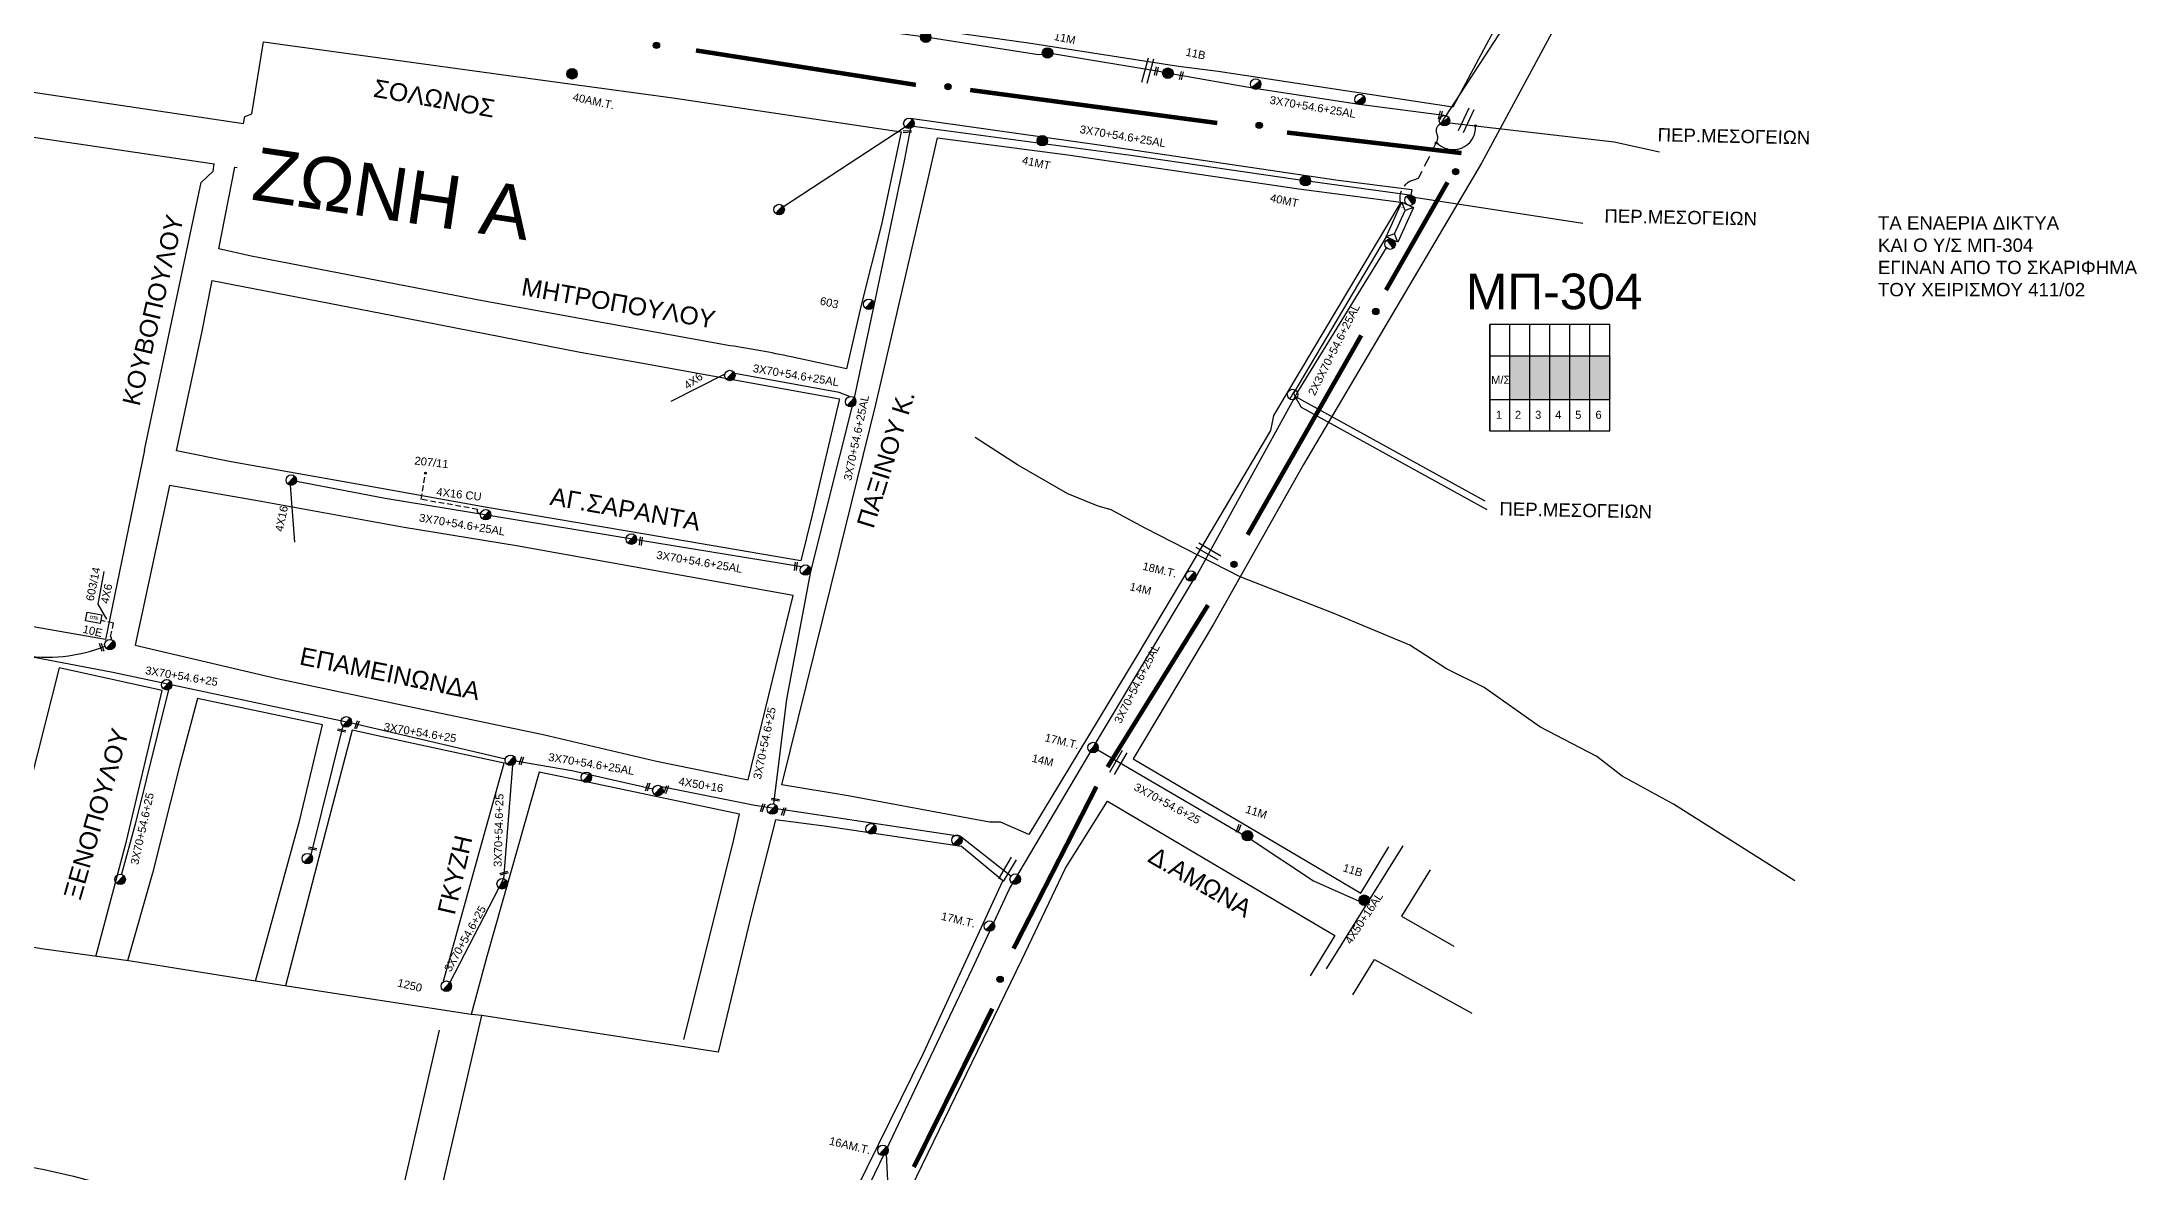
# Model space of a CAD drawing. Header units: millimetres. Extents: x 408 to 3042, y 742 to 1820.
# Drawn here: x 2168.8 to 2637.3, y 1025.7 to 1280 of the extents above; entities that cross this region are included whole.
import ezdxf
from ezdxf.enums import TextEntityAlignment as Align

# ---------------------------------------------------------------- set-up
doc = ezdxf.new("R2010")
doc.units = ezdxf.units.MM
doc.linetypes.add('DASHED', pattern=[19.05, 12.7, -6.35])
for name, color, linetype in [('Pillar OTE', 7, 'Continuous'), ('Άγνωστα', 7, 'Continuous'), ('Ασφαλειοκιβώτια Χ.Τ 6 αναχωρήσεων', 7, 'Continuous'), ('Ασφαλειοκιβώτια Χ.Τ 9 αναχωρήσεων', 7, 'Continuous'), ('Γυμνά εναέρια ΧΤ και ΦΟΠ (3Φ)   4x50+16AL', 7, 'Continuous'), ('Εναέρια παροχή ΧΤ 4x16', 7, 'SYN_LINE'), ('Επιγραφές - Σχήματα', 7, 'Continuous'), ('Καλώδια ΧΤ   3x150AL+50XLPE', 7, 'DASHED'), ('Μηχανική τομή', 7, 'Continuous'), ('Στύλος Ξύλινος', 7, 'Continuous'), ('Στύλος Ξύλινος @ 1', 7, 'Continuous'), ('Στύλος ΦΜ', 7, 'Continuous'), ('Στύλος ΦΜ @ 1', 7, 'Continuous'), ('Συνδέσεις', 7, 'Continuous'), ('Συνεστραμμένα ΧΤ   3x70+54.6+25 AL', 7, 'SYN_LINE'), ('Τομή', 7, 'Continuous'), ('Υποσταθμός εναέριος 2 στύλων', 7, 'Continuous'), ('Υποσταθμός πόλεως', 7, 'Continuous'), ('Υπόβαθρο ΔΕΗ', 7, 'Continuous'), ('Υπόγεια καλώδια Παροχών ΧΤ   4x16CU', 7, 'DASHED'), ('Υπόγεια καλώδια Παροχών ΧΤ   4x6', 7, 'DASHED')]:
    doc.layers.add(name, color=color, linetype=linetype)
doc.styles.add('Annotative', font='arial.ttf')
doc.styles.add('arial', font='arial.ttf')
doc.styles.get("Standard").update_dxf_attribs({"font": 'arial.ttf'})
doc.linetypes.add('SYN_LINE', pattern='A,0.5,-0.0001,["/\\/\\/\\/",Standard,S=0.1,R=0,X=0,Y=-0.05],-0.25', length=0.7501)
doc.dimstyles.new('ISO-25', dxfattribs={"dimtxt": 2.5, "dimasz": 2.5, "dimexe": 1.25, "dimexo": 0.625, "dimtad": 1, "dimtxsty": 'Standard', "dimcen": 2.5, "dimadec": 0, "dimazin": 0, "dimtfac": 1, "dimtmove": 0, "dimatfit": 3, "dimfxl": 1, "dimarcsym": 0})

# ---------------------------------------------------------------- blocks, each defined once
blk = doc.blocks.new('ΤΟΜΗ')
at = {"layer": 'Τομή', "ltscale": 40}
for p, q in [((-5.68, 0), (5.68, 0)), ((5.68, -2.33), (-5.68, -2.33))]:
    blk.add_line(p, q, dxfattribs=at)
blk = doc.blocks.new('ΜΗΧΑΝΙΚΗ ΤΟΜΗ')
at = {"layer": 'Μηχανική τομή', "ltscale": 40}
for p, q in [((-1.89, 0.78), (1.89, 0.78)), ((1.89, 0), (-1.89, 0))]:
    blk.add_line(p, q, dxfattribs=at)
blk = doc.blocks.new('ΥΠΑΡΧΩΝ ΤΣΙΜΕΝΤΕΝΙΟΣ ΣΤΥΛΟΣ')
at = {"layer": 'Στύλος ΦΜ'}
blk.add_hatch(color=7, dxfattribs=at).paths.add_polyline_path([(-1.3, -2.3, 0.574793), (2.6, 0, 0.268822), (1.3, 2.3)])
at = {"layer": 'Στύλος ΦΜ', "color": 7}
blk.add_line((-1.3, -2.3), (1.3, 2.3), dxfattribs=at)
blk.add_circle((0, 0), 2.62, dxfattribs=at)
at = {"layer": 'Στύλος ΦΜ', "flags": 4}
for tag, p in [('ΑΡΙΘΜΟΣ', (-4.7, 8.1)), ('ΤΥΠΟΣ', (-4.9, 3))]:
    blk.add_attdef(tag, p, '', height=4, dxfattribs=at)
blk = doc.blocks.new('ΥΠΑΡΧΩΝ ΞΥΛΙΝΟΣ ΣΤΥΛΟΣ')
at = {"layer": 'Στύλος Ξύλινος'}
h = blk.add_hatch(color=7, dxfattribs=at)
h.paths.add_polyline_path([(-2.6, 0, 0.270008), (-1.3, -2.3), (1.3, 2.3, 0.576266)])
h.paths.add_polyline_path([(-1.3, -2.3, 0.574793), (2.6, 0, 0.268822), (1.3, 2.3)])
at = {"layer": 'Στύλος Ξύλινος', "color": 7}
blk.add_line((-1.3, -2.3), (1.3, 2.3), dxfattribs=at)
blk.add_circle((0, 0), 2.62, dxfattribs=at)
at = {"layer": 'Στύλος Ξύλινος', "flags": 4}
for tag, p in [('ΑΡΙΘΜΟΣ', (-4.9, 8.6)), ('ΤΥΠΟΣ', (-4.8, 3.4))]:
    blk.add_attdef(tag, p, '', height=4, dxfattribs=at)
blk = doc.blocks.new('ΥΠΟΣΤΑΘΜΟΣ ΕΝΑΕΡΙΟΣ ΕΠΙ 2 ΣΤΥΛΩΝ')
at = {"layer": 'Υποσταθμός εναέριος 2 στύλων', "linetype": 'Continuous'}
for points in [[(-11.97, -2.11, 0.574793), (-8.45, -0.07, 0.268822), (-9.64, 1.98)], [(9.68, -2.15, 0.574793), (13.19, -0.1, 0.268822), (12.01, 1.95)]]:
    blk.add_hatch(color=256, dxfattribs=at).paths.add_polyline_path(points)
for p, q in [((-11.97, -2.11), (-9.64, 1.98)), ((9.68, -2.15), (12.01, 1.95))]:
    blk.add_line(p, q, dxfattribs=at)
for centre in [(-10.81, -0.07), (10.84, -0.1)]:
    blk.add_circle(centre, 2.36, dxfattribs=at)
at = {"layer": 'Υποσταθμός πόλεως', "linetype": 'Continuous', "ltscale": 40}
blk.add_lwpolyline([(-8.57, 2.82), (8.57, 2.82), (8.57, -2.82), (-8.57, -2.82)], close=True, dxfattribs=at)
for points in [[(-5.75, 0), (-8.57, 2.82)], [(-8.57, -2.82), (-5.75, 0)], [(-5.75, 0), (5.75, 0)], [(5.75, 0), (8.57, 2.82)], [(8.57, -2.82), (5.75, 0)]]:
    blk.add_lwpolyline(points, dxfattribs=at)
at = {"layer": 'Υποσταθμός εναέριος 2 στύλων', "ltscale": 40, "flags": 1}
for tag, p in [('ΜΕΤΑΣΧΗΜΑΤΙΣΜΟΣ', (14.09, 2.51)), ('ΙΣΧΥΣ', (14.07, -0.28)), ('ΑΡΙΘΜΟΣ', (14.19, -3))]:
    blk.add_attdef(tag, p, '', height=1.8, dxfattribs=at)
blk = doc.blocks.new('ΠΡΟΒΛΕΠΟΜΕΝΟΣ ΤΣΙΜΕΝΤΕΝΙΟΣ ΣΤΥΛΟΣ')
at = {"layer": 'Στύλος ΦΜ', "color": 7}
blk.add_line((-1.3, -2.3), (1.3, 2.3), dxfattribs=at)
blk.add_circle((0, 0), 2.62, dxfattribs=at)
at = {"layer": 'Στύλος ΦΜ', "flags": 4}
for tag, p in [('ΑΡΙΘΜΟΣ', (-4, 8.3)), ('ΤΥΠΟΣ', (-4.1, 3.2))]:
    blk.add_attdef(tag, p, '', height=4, dxfattribs=at)
blk = doc.blocks.new('ΑΣΦΑΛΕΙΟΚΙΒΩΤΙΟ ΥΠΟΣΤΑΘΜΟΥ 6 ΑΝΑΧΩΡΗΣΕΩΝ')
at = {"layer": 'Ασφαλειοκιβώτια Χ.Τ 6 αναχωρήσεων', "ltscale": 40}
for p, q in [((-23.91, 27), (23.91, 27)), ((-9.83, 27), (-9.83, -27)), ((9.83, 27), (9.83, -27)), ((-23.91, 18), (23.91, 18)), ((-23.91, 9), (23.91, 9)), ((-23.91, 0), (23.91, 0)), ((-23.91, -9), (23.91, -9)), ((-23.91, -18), (23.91, -18))]:
    blk.add_line(p, q, dxfattribs=at)
at = {"layer": 'Ασφαλειοκιβώτια Χ.Τ 6 αναχωρήσεων'}
blk.add_lwpolyline([(-23.91, -27), (23.91, -27), (23.91, 27), (-23.91, 27)], close=True, dxfattribs=at)
for s, p in [('1', (-18.47, 24.34)), ('2', (-18.47, 15.77)), ('3', (-18.47, 6.7)), ('4', (-18.47, -2.33)), ('5', (-18.47, -11.34)), ('6', (-18.47, -20.47))]:
    blk.add_text(s, height=3.6, rotation=270, dxfattribs=at).set_placement(p)
at = {"layer": 'Ασφαλειοκιβώτια Χ.Τ 6 αναχωρήσεων', "ltscale": 40}
for tag, height, p in [('ΟΝΟΜΑ', 5, (-0.27, 31.68)), ('ΚΕΙΜΕΝΟ 1', 2, (16.95, 22.41)), ('ΚΕΙΜΕΝΟ 2', 2, (16.95, 13.71)), ('ΚΕΙΜΕΝΟ 3', 2, (16.95, 4.31)), ('ΚΕΙΜΕΝΟ 4', 2, (16.95, -4.67)), ('ΚΕΙΜΕΝΟ 5', 2, (16.95, -13.51)), ('ΚΕΙΜΕΝΟ 6', 2, (16.95, -22.43)), ('ΣΧ', 2, (-0.21, -29.21))]:
    blk.add_attdef(tag, text='', height=height, dxfattribs=at).set_placement(p, align=Align.MIDDLE_CENTER)
blk = doc.blocks.new('_ΣΥΝΔΕΣΗ')
at = {"layer": 'Συνδέσεις', "linetype": 'SYN_LINE', "ltscale": 40}
blk.add_hatch(color=256, dxfattribs=at).paths.add_polyline_path([(0.5, 0, 1), (-0.5, 0, 1)])
at = {"layer": 'Συνδέσεις'}
blk.add_circle((0, 0), 0.5, dxfattribs=at)
blk = doc.blocks.new('PILLAR ΟΤΕ')
at = {"layer": 'Pillar OTE', "ltscale": 40}
blk.add_lwpolyline([(-3.31, 2.02), (3.39, 2.02), (3.39, -1.99), (-3.31, -1.99)], close=True, dxfattribs=at)
at = {"layer": 'Pillar OTE', "insert": (-1.81, 0.71), "char_height": 1.3575, "width": 109.961, "attachment_point": 1}
blk.add_mtext('{\\fArial|b1|i0|c161|p34;OTE}', dxfattribs=at)

msp = doc.modelspace()

# ---------------------------------------------------------------- hatches: boundary and pattern name
at = {"layer": 'Ασφαλειοκιβώτια Χ.Τ 9 αναχωρήσεων', "ltscale": 40}
for color, points in [(150, [(2503.61, 1209.34), (2499.11, 1209.34), (2499.11, 1199.51), (2503.61, 1199.51)]), (62, [(2508.11, 1209.34), (2503.61, 1209.34), (2503.61, 1199.51), (2508.11, 1199.51)]), (1, [(2508.2, 1199.48), (2512.7, 1199.48), (2512.7, 1209.31), (2508.2, 1209.31)]), (133, [(2512.61, 1199.51), (2517.11, 1199.51), (2517.11, 1209.34), (2512.61, 1209.34)]), (2, [(2517.31, 1199.48), (2521.81, 1199.48), (2521.81, 1209.31), (2517.31, 1209.31)])]:
    msp.add_hatch(color=color, dxfattribs=at).paths.add_polyline_path(points)
at = {"layer": 'Επιγραφές - Σχήματα', "linetype": 'Continuous', "ltscale": 20}
h = msp.add_hatch(color=154, dxfattribs=at)
h.dxf.hatch_style = 1
edge = h.paths.add_edge_path()
edge.add_arc((2307.08, 1279.19), 0.708, 0, 360)
h = msp.add_hatch(color=154, dxfattribs=at)
h.dxf.hatch_style = 1
edge = h.paths.add_edge_path()
edge.add_arc((2372.69, 1269.89), 0.708, 0, 360)
h = msp.add_hatch(color=154, dxfattribs=at)
h.dxf.hatch_style = 1
edge = h.paths.add_edge_path()
edge.add_arc((2442.69, 1261.2), 0.708, 0, 360)
h = msp.add_hatch(color=154, dxfattribs=at)
h.dxf.hatch_style = 1
edge = h.paths.add_edge_path()
edge.add_arc((2486.89, 1250.77), 0.708, 0, 360)
h = msp.add_hatch(color=154, dxfattribs=at)
h.dxf.hatch_style = 1
edge = h.paths.add_edge_path()
edge.add_arc((2468.92, 1219.34), 0.708, 0, 360)
h = msp.add_hatch(color=154, dxfattribs=at)
h.dxf.hatch_style = 1
edge = h.paths.add_edge_path()
edge.add_arc((2437.03, 1162.45), 0.708, 0, 360)
h = msp.add_hatch(color=154, dxfattribs=at)
h.dxf.hatch_style = 1
edge = h.paths.add_edge_path()
edge.add_arc((2384.4, 1069.07), 0.708, 0, 360)

# ---------------------------------------------------------------- linework, layer by layer
at = {"layer": 'Άγνωστα', "color": 7}
msp.add_lwpolyline([(2477.08, 1245.42), (2450.88, 1249), (2413.79, 1254.43), (2366.59, 1260.75), (2364.32, 1261.05)], dxfattribs=at)
at = {"layer": 'Άγνωστα', "color": 133}
for points in [[(2197.32, 1134.25), (2189.79, 1104.01), (2186.73, 1092.71)], [(2236.5, 1126.14), (2229.35, 1097.11)], [(2386.82, 1092.29), (2375.5, 1101.24), (2333.63, 1107.52)]]:
    msp.add_lwpolyline(points, dxfattribs=at)
at = {"layer": 'Γυμνά εναέρια ΧΤ και ΦΟΠ (3Φ)   4x50+16AL', "color": 154, "ltscale": 40}
msp.add_lwpolyline([(2457.85, 1071.48), (2475.07, 1099.09)], dxfattribs=at)
at = {"layer": 'Εναέρια παροχή ΧΤ 4x16', "color": 133, "ltscale": 15}
msp.add_lwpolyline([(2224.64, 1180.24), (2225.68, 1167.4)], dxfattribs=at)
at = {"layer": 'Επιγραφές - Σχήματα', "color": 154, "linetype": 'Continuous', "ltscale": 20, "const_width": 1}
for points in [[(2315.97, 1278.06), (2365.46, 1270.31)], [(2377.67, 1269.15), (2433.26, 1261.73)], [(2448.94, 1259.59), (2488.2, 1254.97)], [(2485.06, 1248.38), (2471.21, 1224.14)], [(2465.65, 1213.95), (2440.08, 1169.1)], [(2431.17, 1153.27), (2408.57, 1116.84)], [(2406.07, 1112.44), (2387.43, 1076)], [(2382.64, 1062.48), (2364.99, 1026.86)]]:
    msp.add_lwpolyline(points, dxfattribs=at)
at = {"layer": 'Επιγραφές - Σχήματα', "color": 154, "linetype": 'Continuous', "ltscale": 20}
for centre in [(2307.08, 1279.19), (2372.69, 1269.89), (2442.69, 1261.2), (2486.89, 1250.77), (2468.92, 1219.34), (2437.03, 1162.45), (2384.4, 1069.07)]:
    msp.add_circle(centre, 0.708, dxfattribs=at)
at = {"layer": 'Επιγραφές - Σχήματα'}
msp.add_arc((2486.32, 1260.8), 5.07, 219.5424, 3.4797, dxfattribs=at)
at = {"layer": 'Καλώδια ΧΤ   3x150AL+50XLPE', "color": 2, "linetype": 'DASHED', "ltscale": 0.2}
msp.add_lwpolyline([(2483.45, 1261.53), (2483.09, 1261.26, 0.372766), (2482.68, 1259.27, -0.260854), (2482.68, 1257.64), (2478.49, 1249.25), (2477.38, 1248.91, 0.473132), (2474.84, 1242.66, 0.594431)], format="xyb", dxfattribs=at)
at = {"layer": 'Συνεστραμμένα ΧΤ   3x70+54.6+25 AL', "color": 133, "linetype": 'SYN_LINE', "ltscale": 20}
for points in [[(2547.77, 1396.86), (2550.35, 1394.63), (2544.5, 1377.68), (2540.59, 1377.51), (2543.05, 1374.19), (2528.03, 1340.67), (2524.62, 1341.95), (2527.01, 1339.37), (2516.79, 1318.68), (2514.02, 1319.58), (2497.62, 1283.32), (2483.45, 1261.53)], [(2364.32, 1261.05), (2362.79, 1253.24), (2356.01, 1220.71), (2351.6, 1199.9), (2341.73, 1160.87), (2336.36, 1132.08), (2333.44, 1108.54)], [(2273.09, 1118.62), (2238.45, 1126.73), (2184.79, 1138.08), (2163.91, 1142.06)], [(2274.71, 1117.27), (2272.65, 1091.73), (2260.62, 1068.39)], [(2333.63, 1107.52), (2329.18, 1108.18), (2308.19, 1112.42)]]:
    msp.add_lwpolyline(points, dxfattribs=at)
at = {"layer": 'Συνεστραμμένα ΧΤ   3x70+54.6+25 AL', "color": 5, "ltscale": 20}
msp.add_lwpolyline([(2420.98, 1273.19), (2396.22, 1277.26), (2393, 1277.05), (2367.66, 1281.03), (2332.82, 1285.52), (2314.96, 1287.39), (2285.12, 1291.84), (2246.29, 1298.61)], dxfattribs=at)
at = {"layer": 'Συνεστραμμένα ΧΤ   3x70+54.6+25 AL', "color": 133, "ltscale": 20}
for points in [[(2484.84, 1263.33), (2465.2, 1265.87), (2441.18, 1269.56), (2423.29, 1272.7)], [(2363.07, 1260.78), (2335.67, 1242.91)], [(2364.15, 1262.79), (2406.7, 1256.82), (2453.33, 1249.91), (2460.49, 1248.84), (2477.03, 1246.77), (2476.81, 1245.51)], [(2350.52, 1200.18), (2348.2, 1201.12), (2324.68, 1205.38)], [(2339.69, 1161.92), (2302.59, 1167.94), (2269.81, 1173.33), (2246.05, 1177.24), (2226.06, 1181.11)], [(2306.24, 1111.84), (2288.05, 1115.99), (2275.4, 1118.15)]]:
    msp.add_lwpolyline(points, dxfattribs=at)
at = {"layer": 'Συνεστραμμένα ΧΤ   3x70+54.6+25 AL', "color": 2, "linetype": 'SYN_LINE', "ltscale": 20}
msp.add_lwpolyline([(2485.47, 1261.79), (2522.58, 1257.51), (2532.75, 1255.26)], dxfattribs=at)
at = {"layer": 'Συνεστραμμένα ΧΤ   3x70+54.6+25 AL', "color": 1, "linetype": 'SYN_LINE', "ltscale": 20}
msp.add_lwpolyline([(2477.53, 1245.06), (2515.48, 1239.2)], dxfattribs=at)
at = {"layer": 'Συνεστραμμένα ΧΤ   3x70+54.6+25 AL', "color": 151, "linetype": 'SYN_LINE', "ltscale": 20}
for points in [[(2428.46, 1159.54), (2451.37, 1201.27), (2471.3, 1233.66)], [(2493.53, 1176.66), (2450.79, 1200.22)]]:
    msp.add_lwpolyline(points, dxfattribs=at)
at = {"layer": 'Συνεστραμμένα ΧΤ   3x70+54.6+25 AL', "color": 62, "linetype": 'SYN_LINE', "ltscale": 20}
for points in [[(2471.29, 1236.1), (2450.38, 1200.97), (2451.03, 1199.78)], [(2451.03, 1199.78), (2452.12, 1197.8), (2493.91, 1174.8)]]:
    msp.add_lwpolyline(points, dxfattribs=at)
at = {"layer": 'Συνεστραμμένα ΧΤ   3x70+54.6+25 AL', "color": 133, "linetype": 'SYN_LINE', "ltscale": 15}
msp.add_lwpolyline([(2322.44, 1205.2), (2310.3, 1199.06)], dxfattribs=at)
at = {"layer": 'Συνεστραμμένα ΧΤ   3x70+54.6+25 AL', "color": 27, "linetype": 'SYN_LINE', "ltscale": 20}
for points in [[(2339.37, 979.68), (2339.37, 979.68), (2343.15, 998.4), (2359.54, 1032.26), (2378.08, 1071.36), (2386.51, 1089.43), (2407.18, 1124.39), (2428.09, 1159.19)], [(2359.85, 1010.45), (2358.87, 1029.77)]]:
    msp.add_lwpolyline(points, dxfattribs=at)
at = {"layer": 'Συνεστραμμένα ΧΤ   3x70+54.6+25 AL', "color": 154, "linetype": 'SYN_LINE', "ltscale": 20}
msp.add_lwpolyline([(2406.37, 1120.72), (2440.87, 1100.55), (2454.93, 1091.26), (2465.16, 1086.66)], dxfattribs=at)
at = {"layer": 'Συνεστραμμένα ΧΤ   3x70+54.6+25 AL', "color": 133, "linetype": 'SYN_LINE', "ltscale": 20}
msp.add_arc((2169.96, 1176.27), 34.74, 259.9662, 292.0051, dxfattribs=at)
at = {"layer": 'Υποσταθμός εναέριος 2 στύλων', "color": 133, "linetype": 'DASHED', "ltscale": 0.1}
msp.add_lwpolyline([(2184.36, 1145.54, 0.415663), (2184.28, 1146.18), (2184.91, 1149.23), (2182.11, 1149.8)], format="xyb", dxfattribs=at)
at = {"layer": 'Υπόβαθρο ΔΕΗ', "ltscale": 20}
for p, q in [((2036.08, 1288.07), (2214.19, 1261.64)), ((2132.65, 1263.63), (2207.54, 1252.51)), ((2212.25, 1251.82), (2212.72, 1251.75))]:
    msp.add_line(p, q, dxfattribs=at)
at = {"layer": 'Υπόβαθρο ΔΕΗ'}
for points in [[(2686.52, 1508.36), (2696.17, 1537.39), (2701.25, 1553.69), (2672.75, 1545.98), (2666.67, 1544.41, -0.127333), (2648.58, 1544.41), (2624.99, 1550.9), (2613.2, 1527.93), (2598.42, 1493.26), (2583.49, 1457.17), (2561.77, 1404.82), (2539.84, 1352.09), (2532.4, 1333.92), (2516.24, 1300.94), (2516.24, 1296.39), (2492.73, 1252.66), (2452.66, 1184.88), (2432.4, 1148.96), (2414.37, 1118.67), (2451.35, 1096.85), (2465.59, 1088.46), (2471.84, 1098.93)], [(2218.67, 1280.03), (2272.17, 1272.63), (2310.78, 1267.41), (2362.12, 1259.78), (2357.74, 1238.88), (2353.12, 1220.74), (2349.87, 1206.42), (2337.39, 1209.13, 0.017101), (2323.65, 1211.62), (2268.33, 1221.66), (2215.92, 1231.74), (2208.61, 1233.41), (2212.25, 1251.82)], [(2180.93, 1074.25), (2187.83, 1100.17), (2195.87, 1134.06), (2172.73, 1139.13), (2159.66, 1087.57), (2157.13, 1077.95), (2151.28, 1055.85), (2144.82, 1030.99), (2169.29, 1026.28), (2175.9, 1024.78, -0.123848), (2204.58, 1010.17), (2217.22, 999.64, -0.0298), (2239.66, 975.48), (2246.95, 1008.29), (2258.25, 1057.65)], [(2390.59, 925.6), (2384.88, 875.48), (2353.69, 878.31), (2345.49, 878.89), (2348.79, 898.31), (2347.22, 964.4, -0.117795), (2355.79, 1004.43), (2389.29, 1073.45), (2399.12, 1094.08), (2408.58, 1109.16), (2459.69, 1078.97), (2454.18, 1069.85)], [(2247.15, 972.33), (2269.12, 968.42), (2315.97, 960.97), (2336.92, 957.48), (2336.92, 976.83, -0.119804), (2343.62, 1004.4, 0.013209), (2349.5, 1016.55), (2367.18, 1052.44), (2385, 1091.22), (2375.68, 1099), (2345.38, 1103.45), (2333.88, 1104.97), (2328.29, 1083.21), (2320.96, 1052.71), (2267.82, 1060.92)]]:
    msp.add_lwpolyline(points, format="xyb", dxfattribs=at)
for points in [[(2509.65, 1314.32), (2503.03, 1300.7), (2502.4, 1295.48), (2486.22, 1265.33), (2433.43, 1273.3), (2424.55, 1274.44)], [(2214.19, 1261.64), (2214.5, 1263.18), (2216.07, 1263.77), (2218.67, 1280.03)], [(2424.55, 1274.44), (2390.76, 1279.66), (2373.51, 1282.09)], [(2370.28, 1258.39), (2399.65, 1254.56), (2451.64, 1246.95), (2474.59, 1243.93), (2445.89, 1195.9), (2445.21, 1192.55), (2428.7, 1164.65), (2415.15, 1141.89), (2395.8, 1109.87), (2390.85, 1101.67), (2384.48, 1104.48), (2381.99, 1104.48), (2350.23, 1110.38), (2335.28, 1112.85), (2348.19, 1164.98), (2356.47, 1198.41), (2368.22, 1249.18), (2370.28, 1258.39)], [(2204.61, 1248.38), (2207.32, 1250.92), (2207.54, 1252.51)], [(2191.91, 1188.14), (2204.61, 1248.38)], [(2191.91, 1188.14), (2183.13, 1145.55), (2138.12, 1153.44), (2115.76, 1155.57), (2106.01, 1156.38), (2115.92, 1198.31)], [(2563.23, 1091.21), (2535.9, 1108.53), (2524.36, 1114.78), (2518.64, 1119.21), (2505.82, 1125.9), (2493.27, 1134.75), (2484.83, 1138.94), (2476.57, 1144.27), (2459.34, 1151.49), (2438.43, 1159.66), (2417.06, 1170.61), (2409.36, 1174.69), (2406.49, 1175.51), (2399.61, 1178.31), (2388.34, 1184.85), (2378.78, 1190.97)], [(2337.86, 1155.47), (2275.56, 1166.59), (2250.3, 1170.73), (2218.13, 1176.57), (2197.49, 1180.15), (2189.79, 1144.28), (2221.77, 1136.79), (2255.43, 1129.67), (2281.58, 1124.14), (2307.12, 1118.2), (2327.69, 1113.99), (2337.86, 1155.47)], [(2181.45, 1153.47), (2182.79, 1160.81)], [(2216.9, 1068.67), (2226.81, 1105), (2231.96, 1126.37), (2203.83, 1132.26), (2199.8, 1117.08), (2193.7, 1092.98), (2188.07, 1073.25)], [(2259.2, 1068.66), (2267.35, 1098.16), (2272.82, 1117.73), (2245.73, 1123.56), (2238.63, 1125.12), (2232.6, 1102.29), (2223.65, 1067.59)], [(2313.21, 1055.55), (2324.36, 1099.85), (2325.8, 1106.22), (2292.3, 1113.28), (2280.67, 1115.71), (2268.92, 1074.23), (2265.37, 1061.2)], [(2481.18, 1093.74), (2474.7, 1083.31), (2486.47, 1076.57)], [(2267.82, 1060.92), (2265.37, 1061.2), (2224.36, 1067.48), (2188.84, 1073.14), (2168.73, 1075.94), (2157.13, 1077.95)], [(2463.73, 1065.6), (2468.66, 1073.56), (2490.5, 1061.51)], [(2247.15, 972.33), (2258.65, 1021.53), (2267.82, 1060.92)]]:
    msp.add_lwpolyline(points, dxfattribs=at)
msp.add_lwpolyline([(2348.2, 1199.36), (2342.15, 1173.56), (2339.55, 1163.25), (2304.93, 1169.13), (2268.51, 1175.28), (2241.02, 1180.23), (2211.37, 1185.49), (2199.1, 1187.96), (2204.79, 1214.56), (2207.11, 1226.32), (2247.8, 1218.39), (2289.95, 1210.17), (2302.75, 1207.9), (2335.82, 1201.95), (2348.28, 1199.71)], close=True, dxfattribs=at)
at = {"layer": 'Υπόγεια καλώδια Παροχών ΧΤ   4x16CU', "color": 133, "ltscale": 0.1}
msp.add_lwpolyline([(2267.56, 1174.01, -0.802417), (2266.84, 1174.81), (2266.84, 1174.81), (2254.17, 1177.05), (2255.1, 1182.98)], format="xyb", dxfattribs=at)

# ---------------------------------------------------------------- block references
at = {"layer": 'Pillar OTE', "xscale": 0.5, "yscale": 0.5, "zscale": 0.5, "rotation": 349.6888068379793}
msp.add_blockref('PILLAR ΟΤΕ', (2180.45, 1150.43), dxfattribs=at)
at = {"layer": 'Ασφαλειοκιβώτια Χ.Τ 6 αναχωρήσεων', "xscale": 0.5, "yscale": 0.5, "zscale": 0.5, "rotation": 90}
msp.add_blockref('ΑΣΦΑΛΕΙΟΚΙΒΩΤΙΟ ΥΠΟΣΤΑΘΜΟΥ 6 ΑΝΑΧΩΡΗΣΕΩΝ', (2508.11, 1204.43), dxfattribs=at)
at = {"layer": 'Μηχανική τομή'}
for p, xscale, yscale, zscale, rotation in [((2419.76, 1273.35), 0.4999999999999998, 0.4999999999999998, 0.4999999999999998, 76.52273740397938), ((2425.35, 1272.34), 0.4999999999999998, 0.4999999999999998, 0.4999999999999998, 76.52273740397938), ((2483.61, 1263.47), 0.4999999999999998, 0.4999999999999998, 0.4999999999999998, 76.52273740397938), ((2363.55, 1259.62), 0.4999999999999994, 0.4999999999999994, 0.4999999999999994, 3.872961466499858), ((2303.76, 1167.62), 0.4999999999999994, 0.4999999999999994, 0.4999999999999994, 83.38176373352744), ((2338.61, 1161.97), 0.4999999999999994, 0.4999999999999994, 0.4999999999999994, 83.38176373352744), ((2182.43, 1143.85), 0.4999999999999995, 0.4999999999999995, 0.4999999999999995, 107.6737652074258), ((2236.29, 1125.26), 0.4999999999999999, 0.4999999999999999, 0.4999999999999999, 169.57116670519), ((2239.86, 1126.3), 0.4999999999999996, 0.4999999999999996, 0.4999999999999996, 70.95392755448539), ((2276.84, 1118.19), 0.4999999999999996, 0.4999999999999996, 0.4999999999999996, 70.95392755448539), ((2305.31, 1112.29), 0.4999999999999996, 0.4999999999999996, 0.4999999999999996, 70.95392755448539), ((2309.45, 1111.7), 0.4999999999999996, 0.4999999999999996, 0.4999999999999996, 70.95392755448539), ((2331.13, 1107.6), 0.4999999999999997, 0.4999999999999997, 0.4999999999999997, 70.95392755448539), ((2333.87, 1109.71), 0.4999999999999998, 0.4999999999999998, 0.4999999999999998, 170.3452229729479), ((2335.9, 1106.75), 0.4999999999999997, 0.4999999999999997, 0.4999999999999997, 70.95392755448539), ((2437.85, 1103.11), 0.4999999999999997, 0.4999999999999997, 0.4999999999999997, 248.3940422731748), ((2229.74, 1098.69), 0.4999999999999999, 0.4999999999999999, 0.4999999999999999, 169.57116670519), ((2272.84, 1092.81), 0.4999999999999996, 0.4999999999999996, 0.4999999999999996, 16.43673052614526)]:
    msp.add_blockref('ΜΗΧΑΝΙΚΗ ΤΟΜΗ', p, dxfattribs=dict(at, xscale=xscale, yscale=yscale, zscale=zscale, rotation=rotation))
at = {"layer": 'Στύλος Ξύλινος @ 1', "ltscale": 40}
ref = msp.add_blockref('ΥΠΑΡΧΩΝ ΞΥΛΙΝΟΣ ΣΤΥΛΟΣ', (2367.66, 1281.03), dxfattribs=dict(at, xscale=0.449999999999818, yscale=0.449999999999818, zscale=0.449999999999818, rotation=348.1169651203148))
ref.add_attrib('ΤΥΠΟΣ', '687', (2362.8, 1285.46), dxfattribs={"layer": 'Στύλος Ξύλινος', "height": 1.8, "rotation": 348.117, "flags": 4})
ref.add_attrib('ΑΡΙΘΜΟΣ', '11E', (2363.4, 1288.27), dxfattribs={"layer": 'Στύλος Ξύλινος', "height": 1.8, "rotation": 348.117, "flags": 4})
ref = msp.add_blockref('ΥΠΑΡΧΩΝ ΞΥΛΙΝΟΣ ΣΤΥΛΟΣ', (2395.07, 1277.5), dxfattribs=dict(at, xscale=0.449999999999818, yscale=0.449999999999818, zscale=0.449999999999818, rotation=348.1169651203148))
ref.add_attrib('ΑΡΙΘΜΟΣ', '11M', (2396.37, 1280.44), dxfattribs={"layer": 'Στύλος Ξύλινος', "height": 1.8, "rotation": 348.117, "flags": 4})
ref = msp.add_blockref('ΥΠΑΡΧΩΝ ΞΥΛΙΝΟΣ ΣΤΥΛΟΣ', (2422.14, 1272.94), dxfattribs=dict(at, xscale=0.449999999999818, yscale=0.449999999999818, zscale=0.449999999999818, rotation=348.1169651203148))
ref.add_attrib('ΑΡΙΘΜΟΣ', '11B', (2426.03, 1276.92), dxfattribs={"layer": 'Στύλος Ξύλινος', "height": 1.8, "rotation": 348.117, "flags": 4})
ref = msp.add_blockref('ΥΠΑΡΧΩΝ ΞΥΛΙΝΟΣ ΣΤΥΛΟΣ', (2288.09, 1272.81), dxfattribs=dict(at, xscale=0.449999999999818, yscale=0.449999999999818, zscale=0.449999999999818, rotation=348.1169651203148))
ref.add_attrib('ΤΥΠΟΣ', '40AM.T.', (2288.12, 1266.76), dxfattribs={"layer": 'Στύλος Ξύλινος', "height": 1.8, "rotation": 348.117, "flags": 4})
ref = msp.add_blockref('ΥΠΑΡΧΩΝ ΞΥΛΙΝΟΣ ΣΤΥΛΟΣ', (2393.89, 1257.75), dxfattribs=dict(at, xscale=0.449999999999818, yscale=0.449999999999818, zscale=0.449999999999818, rotation=348.1169651203148))
ref.add_attrib('ΤΥΠΟΣ', '41MT', (2389.21, 1252.55), dxfattribs={"layer": 'Στύλος Ξύλινος', "height": 1.8, "rotation": 348.117, "flags": 4})
ref = msp.add_blockref('ΥΠΑΡΧΩΝ ΞΥΛΙΝΟΣ ΣΤΥΛΟΣ', (2453.08, 1248.75), dxfattribs=dict(at, xscale=0.449999999999818, yscale=0.449999999999818, zscale=0.449999999999818, rotation=348.1169651203148))
ref.add_attrib('ΤΥΠΟΣ', '40MT', (2445.01, 1244.08), dxfattribs={"layer": 'Στύλος Ξύλινος', "height": 1.8, "rotation": 348.117, "flags": 4})
ref = msp.add_blockref('ΥΠΑΡΧΩΝ ΞΥΛΙΝΟΣ ΣΤΥΛΟΣ', (2440.05, 1101.39), dxfattribs=dict(at, xscale=0.449999999999818, yscale=0.449999999999818, zscale=0.449999999999818, rotation=342.7498715173077))
ref.add_attrib('ΤΥΠΟΣ', '11M', (2439.45, 1106.61), dxfattribs={"layer": 'Στύλος Ξύλινος', "height": 1.8, "rotation": 342.7499, "flags": 4})
ref = msp.add_blockref('ΥΠΑΡΧΩΝ ΞΥΛΙΝΟΣ ΣΤΥΛΟΣ', (2466.31, 1086.89), dxfattribs=dict(at, xscale=0.449999999999818, yscale=0.449999999999818, zscale=0.449999999999818, rotation=342.7498715173077))
ref.add_attrib('ΤΥΠΟΣ', '11B', (2461.35, 1093.45), dxfattribs={"layer": 'Στύλος Ξύλινος', "height": 1.8, "rotation": 342.7499, "flags": 4})
at = {"layer": 'Στύλος ΦΜ @ 1', "ltscale": 40, "xscale": 0.4499999999998182, "yscale": 0.4499999999998182, "zscale": 0.4499999999998182}
for p, rotation in [((2441.9, 1270.48), 337.1517464580141), ((2465.35, 1267.04), 337.1517464580141), ((2363.87, 1261.64), 346.5061005695495), ((2484.38, 1262.25), 337.1517464580141), ((2334.68, 1242.27), 346.5061005695495), ((2323.59, 1204.93), 346.5061005695495), ((2350.79, 1199.04), 346.5061005695495), ((2224.92, 1181.39), 346.5061005695495), ((2268.67, 1173.61), 346.5061005695495), ((2301.43, 1168.12), 346.5061005695495), ((2340.59, 1161.16), 346.5061005695495), ((2196.9, 1135.35), 346.5061005695495), ((2237.3, 1127), 346.5061005695495), ((2274.24, 1118.35), 346.5061005695495), ((2291.32, 1114.53), 346.5061005695495), ((2307.39, 1111.56), 346.5061005695495), ((2333.16, 1107.39), 346.5061005695495), ((2355.37, 1102.96), 346.5061005695495), ((2374.69, 1100.38), 346.5061005695495), ((2228.54, 1096.25), 346.5061005695495), ((2186.42, 1091.57), 346.5061005695495), ((2272.37, 1090.58), 346.5061005695495), ((2387.8, 1091.63), 346.5061005695495)]:
    msp.add_blockref('ΥΠΑΡΧΩΝ ΤΣΙΜΕΝΤΕΝΙΟΣ ΣΤΥΛΟΣ', p, dxfattribs=dict(at, rotation=rotation))
at = {"layer": 'Στύλος ΦΜ @ 1', "ltscale": 40}
ref = msp.add_blockref('ΥΠΑΡΧΩΝ ΤΣΙΜΕΝΤΕΝΙΟΣ ΣΤΥΛΟΣ', (2354.86, 1220.95), dxfattribs=dict(at, xscale=0.4499999999998182, yscale=0.4499999999998182, zscale=0.4499999999998182, rotation=346.5061005695495))
ref.add_attrib('ΤΥΠΟΣ', '603', (2343.72, 1220.93), dxfattribs={"layer": 'Στύλος ΦΜ', "height": 1.8, "rotation": 346.5061, "flags": 4})
at = {"layer": 'Στύλος ΦΜ @ 1', "ltscale": 40, "xscale": 0.4499999999998181, "yscale": 0.4499999999998181, "zscale": 0.4499999999998181}
msp.add_blockref('ΠΡΟΒΛΕΠΟΜΕΝΟΣ ΤΣΙΜΕΝΤΕΝΙΟΣ ΣΤΥΛΟΣ', (2450.19, 1200.65), dxfattribs=at)
at = {"layer": 'Στύλος ΦΜ @ 1', "ltscale": 40}
ref = msp.add_blockref('ΥΠΑΡΧΩΝ ΤΣΙΜΕΝΤΕΝΙΟΣ ΣΤΥΛΟΣ', (2427.31, 1159.82), dxfattribs=dict(at, xscale=0.4499999999998182, yscale=0.4499999999998182, zscale=0.4499999999998182, rotation=346.5061005695495))
ref.add_attrib('ΤΥΠΟΣ', '18M.T.', (2416.31, 1161.26), dxfattribs={"layer": 'Στύλος ΦΜ', "height": 1.8, "rotation": 346.5061, "flags": 4})
ref.add_attrib('ΑΡΙΘΜΟΣ', '14M', (2413.41, 1156.65), dxfattribs={"layer": 'Στύλος ΦΜ', "height": 1.8, "rotation": 346.5061, "flags": 4})
ref = msp.add_blockref('ΥΠΑΡΧΩΝ ΤΣΙΜΕΝΤΕΝΙΟΣ ΣΤΥΛΟΣ', (2184.11, 1144.39), dxfattribs=dict(at, xscale=0.4499999999998182, yscale=0.4499999999998182, zscale=0.4499999999998182, rotation=346.5061005695495))
ref.add_attrib('ΤΥΠΟΣ', '10Ε', (2177.86, 1147.1), dxfattribs={"layer": 'Στύλος ΦΜ', "height": 1.8, "rotation": 346.5061, "flags": 4})
ref = msp.add_blockref('ΥΠΑΡΧΩΝ ΤΣΙΜΕΝΤΕΝΙΟΣ ΣΤΥΛΟΣ', (2405.31, 1121.24), dxfattribs=dict(at, xscale=0.4499999999998182, yscale=0.4499999999998182, zscale=0.4499999999998182, rotation=346.5061005695495))
ref.add_attrib('ΤΥΠΟΣ', '17M.T.', (2394.31, 1122.68), dxfattribs={"layer": 'Στύλος ΦΜ', "height": 1.8, "rotation": 346.5061, "flags": 4})
ref.add_attrib('ΑΡΙΘΜΟΣ', '14M', (2391.41, 1118.06), dxfattribs={"layer": 'Στύλος ΦΜ', "height": 1.8, "rotation": 346.5061, "flags": 4})
ref = msp.add_blockref('ΥΠΑΡΧΩΝ ΤΣΙΜΕΝΤΕΝΙΟΣ ΣΤΥΛΟΣ', (2382, 1081.07), dxfattribs=dict(at, xscale=0.4499999999998182, yscale=0.4499999999998182, zscale=0.4499999999998182, rotation=346.5061005695495))
ref.add_attrib('ΤΥΠΟΣ', '17M.T.', (2370.99, 1082.51), dxfattribs={"layer": 'Στύλος ΦΜ', "height": 1.8, "rotation": 346.5061, "flags": 4})
ref = msp.add_blockref('ΥΠΑΡΧΩΝ ΤΣΙΜΕΝΤΕΝΙΟΣ ΣΤΥΛΟΣ', (2259.81, 1067.54), dxfattribs=dict(at, xscale=0.4499999999998182, yscale=0.4499999999998182, zscale=0.4499999999998182, rotation=346.5061005695495))
ref.add_attrib('ΤΥΠΟΣ', '1250', (2248.67, 1067.52), dxfattribs={"layer": 'Στύλος ΦΜ', "height": 1.8, "rotation": 346.5061, "flags": 4})
ref = msp.add_blockref('ΥΠΑΡΧΩΝ ΤΣΙΜΕΝΤΕΝΙΟΣ ΣΤΥΛΟΣ', (2358.04, 1030.61), dxfattribs=dict(at, xscale=0.4499999999998182, yscale=0.4499999999998182, zscale=0.4499999999998182, rotation=346.5061005695495))
ref.add_attrib('ΤΥΠΟΣ', '16AM.T.', (2345.8, 1031.94), dxfattribs={"layer": 'Στύλος ΦΜ', "height": 1.8, "rotation": 346.5061, "flags": 4})
at = {"layer": 'Συνδέσεις', "xscale": 0.4, "yscale": 0.4, "zscale": 0.25}
for p in [(2491.38, 1261.11), (2491.38, 1261.11), (2482.47, 1257.22), (2482.47, 1257.22), (2255.1, 1182.98)]:
    msp.add_blockref('_ΣΥΝΔΕΣΗ', p, dxfattribs=at)
at = {"layer": 'Τομή'}
for p, xscale, yscale, zscale, rotation in [((2418.18, 1273.33), 0.4999999999999989, 0.4999999999999989, 0.4999999999999989, 254.4847895551664), ((2489.8, 1262.1), 0.4999999999999989, 0.4999999999999989, 0.4999999999999989, 244.8383804754398), ((2431.58, 1165.82), 0.4999999999999994, 0.4999999999999994, 0.4999999999999994, 329.4126290737177), ((2411.49, 1117.59), 0.4999999999999989, 0.4999999999999989, 0.4999999999999989, 239.6030865494465), ((2386.55, 1093.53), 0.4999999999999989, 0.4999999999999989, 0.4999999999999989, 239.6030865494465)]:
    msp.add_blockref('ΤΟΜΗ', p, dxfattribs=dict(at, xscale=xscale, yscale=yscale, zscale=zscale, rotation=rotation))
at = {"layer": 'Υποσταθμός εναέριος 2 στύλων', "xscale": 0.5, "yscale": 0.5, "zscale": 0.5, "rotation": 65.73513060534059}
msp.add_blockref('ΥΠΟΣΤΑΘΜΟΣ ΕΝΑΕΡΙΟΣ ΕΠΙ 2 ΣΤΥΛΩΝ', (2474.33, 1239.43), dxfattribs=at)

# ---------------------------------------------------------------- texts
at = {"ltscale": 40, "width": 94.4586, "attachment_point": 1, "style": 'arial'}
for s, insert, char_height, rotation in [('ΣΟΛΩΝΟΣ', (2243.88, 1271.62), 4, 350.0868), ('ΠΕΡ.ΜΕΣΟΓΕΙΩΝ', (2532.36, 1260.6), 3, 358.8814), ('ΠΕΡ.ΜΕΣΟΓΕΙΩΝ', (2520.38, 1242.35), 3, 358.8814), ('ΚΟΥΒΟΠΟΥΛΟΥ', (2186.86, 1198.77), 4, 76.8113), ('ΜΗΤΡΟΠΟΥΛΟΥ', (2277.17, 1226.98), 4, 350.0868), ('ΠΑΞΙΝΟΥ Κ.', (2352.06, 1171.47), 4, 72.8584), ('ΑΓ.ΣΑΡΑΝΤΑ', (2283.6, 1179.8), 4, 350.0868), ('ΠΕΡ.ΜΕΣΟΓΕΙΩΝ', (2496.76, 1176.45), 3, 358.8814), ('EΠAMEINΩNΔA', (2227.35, 1143.87), 4, 348.6723), ('ΞΕΝΟΠΟΥΛΟΥ', (2173.63, 1087.82), 4, 73.9323), ('ΓΚΥΖΗ', (2257.78, 1084.29), 4, 77.0723), ('Δ.AMΩNA', (2419.37, 1099.16), 4, 329.8652)]:
    msp.add_mtext(s, dxfattribs=dict(at, insert=insert, char_height=char_height, rotation=rotation))
at = {"color": 154, "ltscale": 40, "insert": (2217.44, 1256.41), "char_height": 12, "width": 94.4586, "attachment_point": 1, "rotation": 351.5802, "style": 'arial'}
msp.add_mtext('ΖΩΝΗ Α', dxfattribs=at)
at = {"ltscale": 40, "attachment_point": 1, "style": 'arial'}
for s, insert, char_height, width in [('ΤΑ ΕΝΑΕΡΙΑ ΔΙΚΤΥΑ\\PΚΑΙ Ο Υ/Σ ΜΠ-304\\PΕΓΙΝΑΝ ΑΠΟ ΤΟ ΣΚΑΡΙΦΗΜΑ\\PΤΟΥ ΧΕΙΡΙΣΜΟΥ 411/02', (2581.9, 1240.75), 3, 94.4586), ('MΠ-304', (2489.21, 1227.85), 8, 46.4484)]:
    msp.add_mtext(s, dxfattribs=dict(at, insert=insert, char_height=char_height, width=width))
at = {"layer": 'Άγνωστα', "ltscale": 40, "char_height": 1.8, "width": 34.5395, "attachment_point": 1, "style": 'arial'}
for s, insert, rotation in [('2X3X70+54.6+25AL', (2453.59, 1201.05), 63.1456), ('Μ/Σ', (2494.86, 1204.85), 0.2176), ('3X70+54.6+25', (2192.26, 1139.54), 350.5443), ('3X70+54.6+25', (2328.81, 1114.32), 78.1473), ('3X70+54.6+25', (2245.93, 1126.86), 350.5443), ('3X70+54.6+25', (2188.72, 1095.12), 77.5574), ('3X70+54.6+25', (2270.45, 1094.39), 88.5299), ('4X50+16', (2312.24, 1114.58), 350.5443), ('3X70+54.6+25', (2415.18, 1113.37), 331.6418), ('3X70+54.6+25', (2259.21, 1071.49), 60.7999)]:
    msp.add_mtext(s, dxfattribs=dict(at, insert=insert, rotation=rotation))
at = {"layer": 'Γυμνά εναέρια ΧΤ και ΦΟΠ (3Φ)   4x50+16AL', "ltscale": 40, "insert": (2461.82, 1077.84), "char_height": 1.8, "width": 34.5395, "attachment_point": 1, "rotation": 56.3346, "style": 'arial'}
msp.add_mtext('4X50+16AL', dxfattribs=at)
at = {"layer": 'Εναέρια παροχή ΧΤ 4x16', "ltscale": 20, "char_height": 1.8, "width": 34.5395, "attachment_point": 1, "rotation": 78.3763, "style": 'arial'}
for s, insert in [('4X16', (2221.26, 1170.04)), ('603/14', (2178.67, 1154.42)), ('4X6', (2182.01, 1153.83))]:
    msp.add_mtext(s, dxfattribs=dict(at, insert=insert))
at = {"layer": 'Επιγραφές - Σχήματα', "color": 7, "ltscale": 0.1, "char_height": 1.8, "attachment_point": 1, "rotation": 353.5442, "style": 'Annotative'}
for s, insert in [('207/11', (2252.76, 1186.72)), ('4X16 CU', (2257.7, 1179.69))]:
    msp.add_mtext_dynamic_manual_height_columns(s, width=19.4716, gutter_width=12.5, heights=[0], dxfattribs=dict(at, insert=insert))
at = {"layer": 'Συνεστραμμένα ΧΤ   3x70+54.6+25 AL', "ltscale": 20, "char_height": 1.8, "width": 34.5395, "attachment_point": 1, "style": 'arial'}
for insert, rotation in [((2445.25, 1267.85), 350.5443), ((2402.51, 1261.26), 350.5443), ((2328.97, 1207.49), 350.5443), ((2349.17, 1181.54), 78.212), ((2253.87, 1173.89), 350.5443), ((2307.25, 1165.5), 350.5443), ((2409.95, 1127.26), 63.1456), ((2282.94, 1120.04), 350.5443)]:
    msp.add_mtext('3X70+54.6+25AL', dxfattribs=dict(at, insert=insert, rotation=rotation))
at = {"layer": 'Υπόγεια καλώδια Παροχών ΧΤ   4x6', "ltscale": 0.2, "insert": (2313, 1203.2), "char_height": 1.8, "width": 34.5395, "attachment_point": 1, "rotation": 34.8798, "style": 'arial'}
msp.add_mtext('4X6', dxfattribs=at)

# ---------------------------------------------------------------- leaders
at = {"layer": 'Επιγραφές - Σχήματα', "ltscale": 40}
msp.add_leader([(2183.44, 1150.12), (2181.45, 1153.47)], dimstyle='ISO-25', override={"dimasz": 1, "dimtad": 0}, dxfattribs=at)

doc.saveas('drawing.dxf')
